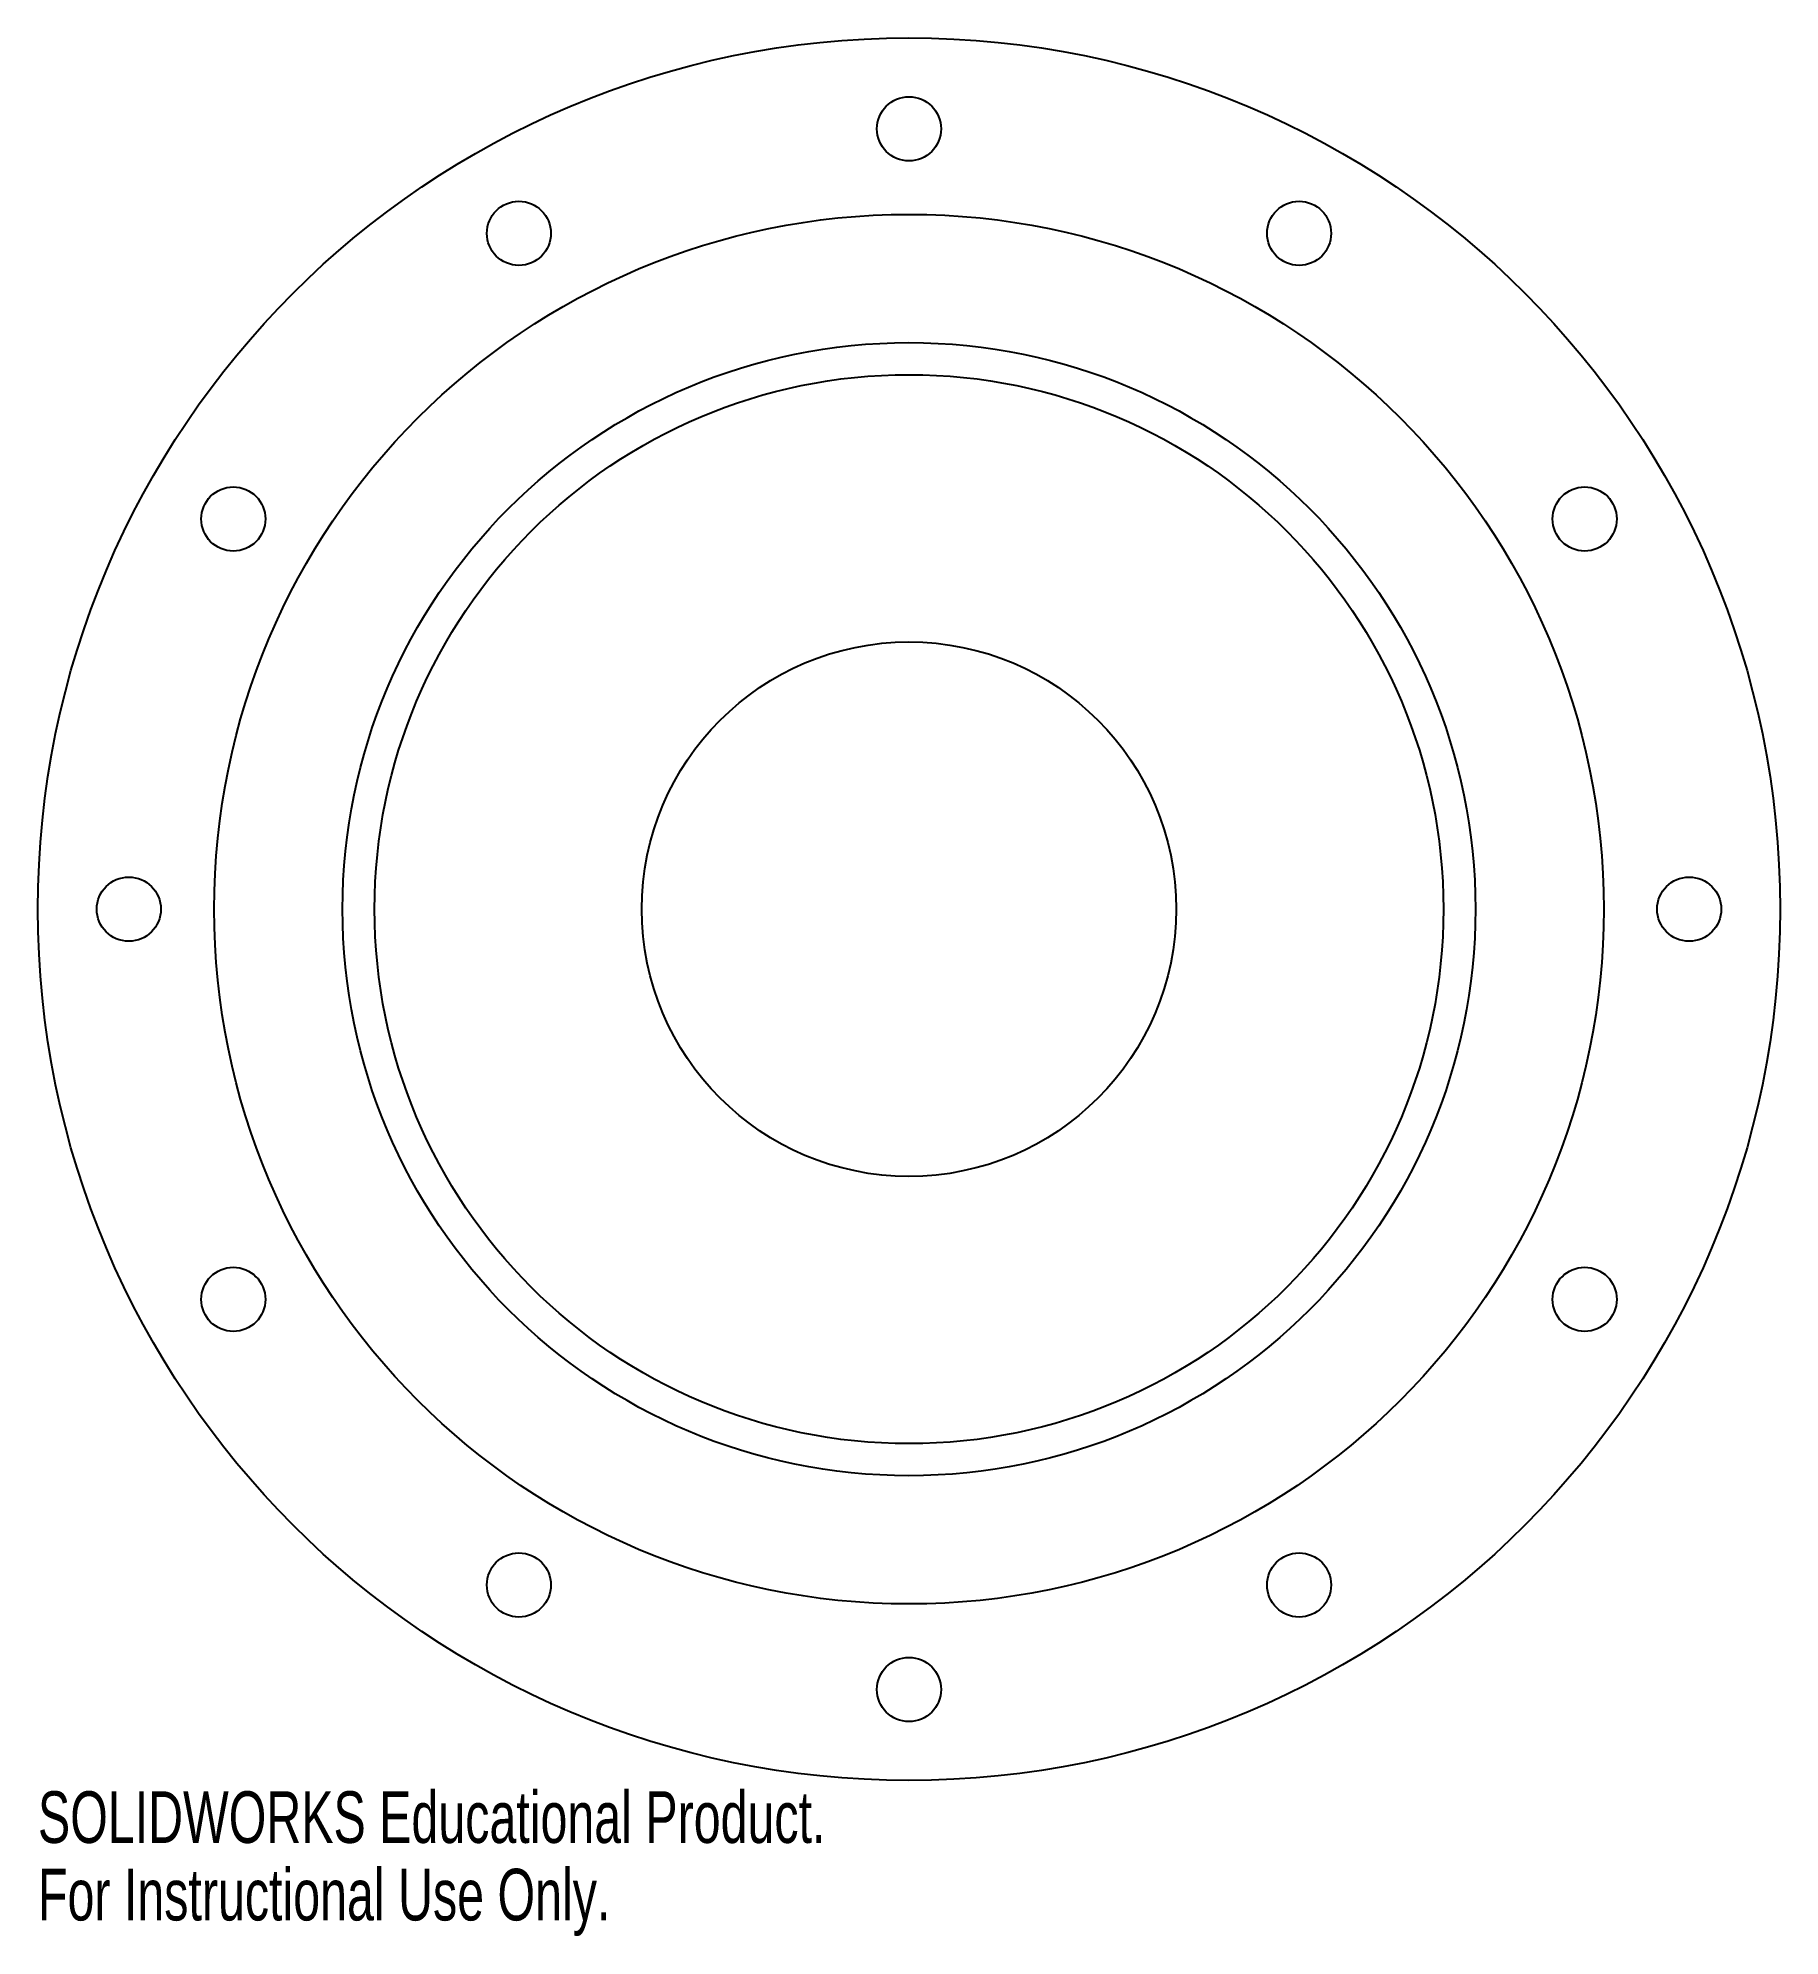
# Paper-space layout '_Top' of a CAD drawing. Header units: millimetres. Extents: x -81 to 82, y -96 to 82.
import ezdxf

# ---------------------------------------------------------------- set-up
doc = ezdxf.new("R2010")
doc.units = ezdxf.units.MM
doc.styles.add('SLDTEXTSTYLE0', font='TXT', dxfattribs={"width": 0.7})

psp = doc.layouts.new('_Top')

# ---------------------------------------------------------------- linework, layer by layer
at = {"color": 7, "linetype": 'Continuous', "lineweight": 25}
for centre, radius in [((0, 0), 81.5), ((0, 73), 3), ((-36.5, 63.22), 3), ((36.5, 63.22), 3), ((0, 0), 65), ((0, 0), 53), ((0, 0), 50), ((-63.22, 36.5), 3), ((63.22, 36.5), 3), ((0, 0), 25), ((-73, 0), 3), ((73, 0), 3), ((-63.22, -36.5), 3), ((63.22, -36.5), 3), ((-36.5, -63.22), 3), ((36.5, -63.22), 3), ((0, -73), 3)]:
    psp.add_circle(centre, radius, dxfattribs=at)

# ---------------------------------------------------------------- texts
at = {"color": 7, "linetype": 'Continuous', "char_height": 4.8336, "attachment_point": 1, "style": 'SLDTEXTSTYLE0'}
for s, insert in [('SOLIDWORKS Educational Product.', (-81.5, -82.52)), ('For Instructional Use Only.', (-81.5, -89.77))]:
    psp.add_mtext(s, dxfattribs=dict(at, insert=insert))

doc.saveas('drawing.dxf')
